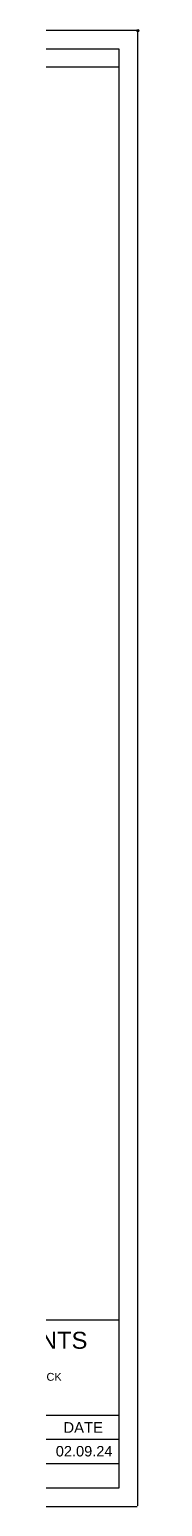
# Model space of a CAD drawing. Extents: x 1878645 to 3043969, y -1160829 to -603973.
# Drawn here: x 2204099 to 2205471, y -806066 to -782482 of the extents above; entities that cross this region are included whole.
import ezdxf

# ---------------------------------------------------------------- set-up
doc = ezdxf.new("R2010")
doc.units = 0
doc.header["$LTSCALE"] = 100
doc.styles.add('ARIAL', font='arial.ttf')

msp = doc.modelspace()

# ---------------------------------------------------------------- linework, layer by layer
at = {"color": 35}
for p, q in [((2205454.25115, -782499.05194), (2173041.2131, -782499.05194)), ((2205454.25115, -806054.50731), (2205454.25115, -782499.05194)), ((2173029.78396, -806065.93645), (2205442.82201, -806065.93645))]:
    msp.add_line(p, q, dxfattribs=at)
for p, q in [((2205157.09354, -782796.20955), (2173326.94157, -782796.20955)), ((2205157.09354, -805768.77883), (2205157.09354, -782796.20955)), ((2205157.09354, -783081.93803), (2173612.67005, -783081.93803)), ((2205157.09354, -803090.01066), (2173612.67005, -803090.01066)), ((2205157.09354, -804611.57852), (2199116.13871, -804611.57852)), ((2205157.09354, -804997.31195), (2199116.13871, -804997.31195)), ((2205157.09354, -805383.04539), (2199116.13871, -805383.04539)), ((2173326.94157, -805768.77883), (2205157.09354, -805768.77883))]:
    msp.add_line(p, q)
msp.add_circle((2205454.25115, -782499.05194), 17.14371)

# ---------------------------------------------------------------- texts
at = {"color": 86, "style": 'ARIAL'}
msp.add_text('ECO CONSULTANTS', height=271.4143071, dxfattribs=at).set_placement((2200898.98501, -803548.16386))
at = {"style": 'ARIAL'}
for s, height, p in [('VIJAYA ARCH,#A6,2A Cross.2 nd BLOCK', 125.2351305, (2200932.2071, -804058.90745)), ('DATE', 169.722713, (2204265.08392, -804889.08249)), ('02.09.24', 166.552717, (2204143.17279, -805267.05618))]:
    msp.add_text(s, height=height, dxfattribs=at).set_placement(p)

doc.saveas('drawing.dxf')
